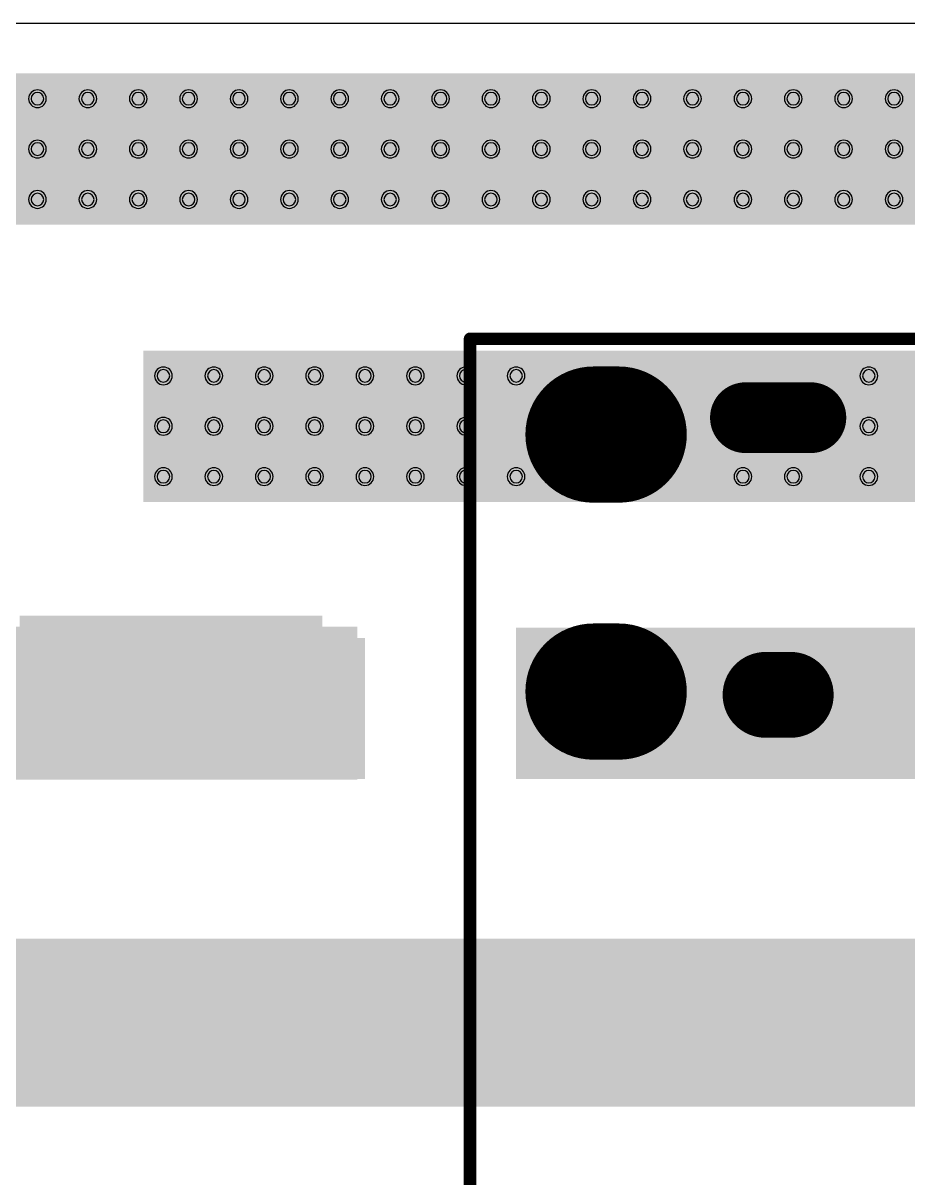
# Model space of a CAD drawing. Header units: inches. Extents: x 32166 to 34772, y 2386 to 4229.
# Drawn here: x 33403.9 to 33479.7, y 3173.1 to 3272.1 of the extents above; entities that cross this region are included whole.
import ezdxf

# ---------------------------------------------------------------- set-up
doc = ezdxf.new("R2010")
doc.units = ezdxf.units.IN
doc.header["$LTSCALE"] = 0.64311
doc.header["$MEASUREMENT"] = 0
for name, color, linetype in [('BOTTOMLAYER', 5, 'CONTINUOUS'), ('BOTTOMOVERLAY', 54, 'CONTINUOUS'), ('BOTTOMSOLDER', 6, 'CONTINUOUS'), ('KEEPOUTLAYER', 6, 'CONTINUOUS'), ('MULTILAYER', 9, 'CONTINUOUS')]:
    doc.layers.add(name, color=color, linetype=linetype)

msp = doc.modelspace()

# ---------------------------------------------------------------- linework, layer by layer
at = {"layer": 'BOTTOMLAYER'}
for points, const_width in [([(33452.76, 3236.776), (33454.92, 3236.776)], 10.8), ([(33471.399, 3238.225), (33465.783, 3238.225)], 5.184), ([(33452.759, 3214.745), (33454.919, 3214.745)], 10.8), ([(33469.671, 3214.465), (33467.511, 3214.465)], 6.48)]:
    msp.add_lwpolyline(points, dxfattribs=dict(at, const_width=const_width))
for points, const_width in [([(33455.46, 3236.776, 1), (33450.06, 3236.776, 1)], 5.4), ([(33457.62, 3236.776, 1), (33452.22, 3236.776, 1)], 5.4), ([(33465.783, 3239.521, 1), (33465.783, 3236.929, 1)], 2.592), ([(33471.399, 3239.521, 1), (33471.399, 3236.929, 1)], 2.592), ([(33455.459, 3214.745, 1), (33450.059, 3214.745, 1)], 5.4), ([(33457.619, 3214.745, 1), (33452.219, 3214.745, 1)], 5.4), ([(33467.511, 3216.085, 1), (33467.511, 3212.845, 1)], 3.24), ([(33469.671, 3216.085, 1), (33469.671, 3212.845, 1)], 3.24)]:
    msp.add_lwpolyline(points, format="xyb", close=True, dxfattribs=dict(at, const_width=const_width))
for centre, start, end in [((33405.087, 3265.57), 0, 180), ((33409.407, 3265.57), 0, 180), ((33413.727, 3265.57), 0, 180), ((33418.047, 3265.57), 0, 180), ((33422.367, 3265.57), 0, 180), ((33426.687, 3265.57), 0, 180), ((33431.007, 3265.57), 0, 180), ((33435.327, 3265.57), 0, 180), ((33439.647, 3265.57), 0, 180), ((33443.967, 3265.57), 0, 180), ((33448.287, 3265.57), 0, 180), ((33452.607, 3265.57), 0, 180), ((33456.927, 3265.57), 0, 180), ((33461.247, 3265.57), 0, 180), ((33465.567, 3265.57), 0, 180), ((33469.887, 3265.57), 0, 180), ((33474.207, 3265.57), 0, 180), ((33478.527, 3265.57), 0, 180), ((33405.087, 3265.57), 180, 0), ((33409.407, 3265.57), 180, 0), ((33413.727, 3265.57), 180, 0), ((33418.047, 3265.57), 180, 0), ((33422.367, 3265.57), 180, 0), ((33426.687, 3265.57), 180, 0), ((33431.007, 3265.57), 180, 0), ((33435.327, 3265.57), 180, 0), ((33439.647, 3265.57), 180, 0), ((33443.967, 3265.57), 180, 0), ((33448.287, 3265.57), 180, 0), ((33452.607, 3265.57), 180, 0), ((33456.927, 3265.57), 180, 0), ((33461.247, 3265.57), 180, 0), ((33465.567, 3265.57), 180, 0), ((33469.887, 3265.57), 180, 0), ((33474.207, 3265.57), 180, 0), ((33478.527, 3265.57), 180, 0), ((33405.087, 3261.25), 0, 180), ((33405.087, 3261.25), 180, 0), ((33409.407, 3261.25), 0, 180), ((33409.407, 3261.25), 180, 0), ((33413.727, 3261.25), 0, 180), ((33413.727, 3261.25), 180, 0), ((33418.047, 3261.25), 0, 180), ((33418.047, 3261.25), 180, 0), ((33422.367, 3261.25), 0, 180), ((33422.367, 3261.25), 180, 0), ((33426.687, 3261.25), 0, 180), ((33426.687, 3261.25), 180, 0), ((33431.007, 3261.25), 0, 180), ((33431.007, 3261.25), 180, 0), ((33435.327, 3261.25), 0, 180), ((33435.327, 3261.25), 180, 0), ((33439.647, 3261.25), 0, 180), ((33439.647, 3261.25), 180, 0), ((33443.967, 3261.25), 0, 180), ((33443.967, 3261.25), 180, 0), ((33448.287, 3261.25), 0, 180), ((33448.287, 3261.25), 180, 0), ((33452.607, 3261.25), 0, 180), ((33452.607, 3261.25), 180, 0), ((33456.927, 3261.25), 0, 180), ((33456.927, 3261.25), 180, 0), ((33461.247, 3261.25), 0, 180), ((33461.247, 3261.25), 180, 0), ((33465.567, 3261.25), 0, 180), ((33465.567, 3261.25), 180, 0), ((33469.887, 3261.25), 0, 180), ((33469.887, 3261.25), 180, 0), ((33474.207, 3261.25), 0, 180), ((33474.207, 3261.25), 180, 0), ((33478.527, 3261.25), 0, 180), ((33478.527, 3261.25), 180, 0), ((33405.087, 3256.93), 0, 180), ((33405.087, 3256.93), 180, 0), ((33409.407, 3256.93), 0, 180), ((33409.407, 3256.93), 180, 0), ((33413.727, 3256.93), 0, 180), ((33413.727, 3256.93), 180, 0), ((33418.047, 3256.93), 0, 180), ((33418.047, 3256.93), 180, 0), ((33422.367, 3256.93), 0, 180), ((33422.367, 3256.93), 180, 0), ((33426.687, 3256.93), 0, 180), ((33426.687, 3256.93), 180, 0), ((33431.007, 3256.93), 0, 180), ((33431.007, 3256.93), 180, 0), ((33435.327, 3256.93), 0, 180), ((33435.327, 3256.93), 180, 0), ((33439.647, 3256.93), 0, 180), ((33439.647, 3256.93), 180, 0), ((33443.967, 3256.93), 0, 180), ((33443.967, 3256.93), 180, 0), ((33448.287, 3256.93), 0, 180), ((33448.287, 3256.93), 180, 0), ((33452.607, 3256.93), 0, 180), ((33452.607, 3256.93), 180, 0), ((33456.927, 3256.93), 0, 180), ((33456.927, 3256.93), 180, 0), ((33461.247, 3256.93), 0, 180), ((33461.247, 3256.93), 180, 0), ((33465.567, 3256.93), 0, 180), ((33465.567, 3256.93), 180, 0), ((33469.887, 3256.93), 0, 180), ((33469.887, 3256.93), 180, 0), ((33474.207, 3256.93), 0, 180), ((33474.207, 3256.93), 180, 0), ((33478.527, 3256.93), 0, 180), ((33478.527, 3256.93), 180, 0), ((33415.887, 3241.81), 0, 180), ((33420.207, 3241.81), 0, 180), ((33424.527, 3241.81), 0, 180), ((33428.847, 3241.81), 0, 180), ((33433.167, 3241.81), 0, 180), ((33437.487, 3241.81), 0, 180), ((33441.807, 3241.81), 0, 180), ((33446.127, 3241.81), 0, 180), ((33476.367, 3241.81), 0, 180), ((33415.887, 3241.81), 180, 0), ((33420.207, 3241.81), 180, 0), ((33424.527, 3241.81), 180, 0), ((33428.847, 3241.81), 180, 0), ((33433.167, 3241.81), 180, 0), ((33437.487, 3241.81), 180, 0), ((33441.807, 3241.81), 180, 0), ((33446.127, 3241.81), 180, 0), ((33476.367, 3241.81), 180, 0), ((33415.887, 3237.49), 0, 180), ((33415.887, 3237.49), 180, 0), ((33420.207, 3237.49), 0, 180), ((33420.207, 3237.49), 180, 0), ((33424.527, 3237.49), 0, 180), ((33424.527, 3237.49), 180, 0), ((33428.847, 3237.49), 0, 180), ((33428.847, 3237.49), 180, 0), ((33433.167, 3237.49), 0, 180), ((33433.167, 3237.49), 180, 0), ((33437.487, 3237.49), 0, 180), ((33437.487, 3237.49), 180, 0), ((33441.807, 3237.49), 0, 180), ((33441.807, 3237.49), 180, 0), ((33476.367, 3237.49), 0, 180), ((33476.367, 3237.49), 180, 0), ((33415.887, 3233.17), 0, 180), ((33415.887, 3233.17), 180, 0), ((33420.207, 3233.17), 0, 180), ((33420.207, 3233.17), 180, 0), ((33424.527, 3233.17), 0, 180), ((33424.527, 3233.17), 180, 0), ((33428.847, 3233.17), 0, 180), ((33428.847, 3233.17), 180, 0), ((33433.167, 3233.17), 0, 180), ((33433.167, 3233.17), 180, 0), ((33437.487, 3233.17), 0, 180), ((33437.487, 3233.17), 180, 0), ((33441.807, 3233.17), 0, 180), ((33441.807, 3233.17), 180, 0), ((33446.127, 3233.17), 0, 180), ((33446.127, 3233.17), 180, 0), ((33465.567, 3233.17), 0, 180), ((33465.567, 3233.17), 180, 0), ((33469.887, 3233.17), 0, 180), ((33469.887, 3233.17), 180, 0), ((33476.367, 3233.17), 0, 180), ((33476.367, 3233.17), 180, 0)]:
    msp.add_arc(centre, 0.54, start, end, dxfattribs=at)
for points in [[(33141.567, 3254.77), (33614.607, 3254.77), (33141.567, 3267.73), (33614.607, 3267.73)], [(33414.159, 3231.01), (33498.183, 3231.01), (33414.159, 3243.97), (33498.183, 3243.97)], [(33429.069, 3220.818), (33404.013, 3220.818), (33429.069, 3212.178), (33404.013, 3212.178)], [(33392.386, 3207.207), (33432.519, 3207.207), (33392.386, 3220.297), (33432.519, 3220.297)], [(33446.127, 3207.25), (33523.887, 3207.25), (33446.127, 3220.21), (33523.887, 3220.21)], [(33374.415, 3179.17), (33552.356, 3179.17), (33374.415, 3193.556), (33552.356, 3193.556)]]:
    msp.add_solid(points, dxfattribs=at)
at = {"layer": 'BOTTOMOVERLAY', "const_width": 1.08}
for points in [[(33442.176, 3119.704), (33442.176, 3244.984)], [(33442.176, 3244.984), (33498.336, 3244.984)]]:
    msp.add_lwpolyline(points, dxfattribs=at)
at = {"layer": 'BOTTOMOVERLAY', "const_width": 0.54}
msp.add_lwpolyline([(33442.446, 3244.984, 1), (33441.906, 3244.984, 1)], format="xyb", close=True, dxfattribs=at)
msp.add_lwpolyline([(33442.446, 3244.984, 1), (33441.906, 3244.984, 1)], format="xyb", close=True, dxfattribs=at)
at = {"layer": 'BOTTOMSOLDER'}
for points, const_width in [([(33452.76, 3236.776), (33454.92, 3236.776)], 11.678), ([(33471.399, 3238.225), (33465.783, 3238.225)], 6.062), ([(33452.759, 3214.745), (33454.919, 3214.745)], 11.678), ([(33469.671, 3214.465), (33467.511, 3214.465)], 7.358)]:
    msp.add_lwpolyline(points, dxfattribs=dict(at, const_width=const_width))
for points, const_width in [([(33455.679, 3236.776, 1), (33449.84, 3236.776, 1)], 5.839), ([(33457.839, 3236.776, 1), (33452, 3236.776, 1)], 5.839), ([(33465.783, 3239.74, 1), (33465.783, 3236.709, 1)], 3.031), ([(33471.399, 3239.74, 1), (33471.399, 3236.709, 1)], 3.031), ([(33455.679, 3214.745, 1), (33449.84, 3214.745, 1)], 5.839), ([(33457.839, 3214.745, 1), (33452, 3214.745, 1)], 5.839), ([(33467.511, 3216.304, 1), (33467.511, 3212.625, 1)], 3.679), ([(33469.671, 3216.304, 1), (33469.671, 3212.625, 1)], 3.679)]:
    msp.add_lwpolyline(points, format="xyb", close=True, dxfattribs=dict(at, const_width=const_width))
for centre, start, end in [((33405.087, 3265.57), 0, 180), ((33409.407, 3265.57), 0, 180), ((33413.727, 3265.57), 0, 180), ((33418.047, 3265.57), 0, 180), ((33422.367, 3265.57), 0, 180), ((33426.687, 3265.57), 0, 180), ((33431.007, 3265.57), 0, 180), ((33435.327, 3265.57), 0, 180), ((33439.647, 3265.57), 0, 180), ((33443.967, 3265.57), 0, 180), ((33448.287, 3265.57), 0, 180), ((33452.607, 3265.57), 0, 180), ((33456.927, 3265.57), 0, 180), ((33461.247, 3265.57), 0, 180), ((33465.567, 3265.57), 0, 180), ((33469.887, 3265.57), 0, 180), ((33474.207, 3265.57), 0, 180), ((33478.527, 3265.57), 0, 180), ((33405.087, 3265.57), 180, 0), ((33409.407, 3265.57), 180, 0), ((33413.727, 3265.57), 180, 0), ((33418.047, 3265.57), 180, 0), ((33422.367, 3265.57), 180, 0), ((33426.687, 3265.57), 180, 0), ((33431.007, 3265.57), 180, 0), ((33435.327, 3265.57), 180, 0), ((33439.647, 3265.57), 180, 0), ((33443.967, 3265.57), 180, 0), ((33448.287, 3265.57), 180, 0), ((33452.607, 3265.57), 180, 0), ((33456.927, 3265.57), 180, 0), ((33461.247, 3265.57), 180, 0), ((33465.567, 3265.57), 180, 0), ((33469.887, 3265.57), 180, 0), ((33474.207, 3265.57), 180, 0), ((33478.527, 3265.57), 180, 0), ((33405.087, 3261.25), 0, 180), ((33409.407, 3261.25), 0, 180), ((33413.727, 3261.25), 0, 180), ((33418.047, 3261.25), 0, 180), ((33422.367, 3261.25), 0, 180), ((33426.687, 3261.25), 0, 180), ((33431.007, 3261.25), 0, 180), ((33435.327, 3261.25), 0, 180), ((33439.647, 3261.25), 0, 180), ((33443.967, 3261.25), 0, 180), ((33448.287, 3261.25), 0, 180), ((33452.607, 3261.25), 0, 180), ((33456.927, 3261.25), 0, 180), ((33461.247, 3261.25), 0, 180), ((33465.567, 3261.25), 0, 180), ((33469.887, 3261.25), 0, 180), ((33474.207, 3261.25), 0, 180), ((33478.527, 3261.25), 0, 180), ((33405.087, 3261.25), 180, 0), ((33409.407, 3261.25), 180, 0), ((33413.727, 3261.25), 180, 0), ((33418.047, 3261.25), 180, 0), ((33422.367, 3261.25), 180, 0), ((33426.687, 3261.25), 180, 0), ((33431.007, 3261.25), 180, 0), ((33435.327, 3261.25), 180, 0), ((33439.647, 3261.25), 180, 0), ((33443.967, 3261.25), 180, 0), ((33448.287, 3261.25), 180, 0), ((33452.607, 3261.25), 180, 0), ((33456.927, 3261.25), 180, 0), ((33461.247, 3261.25), 180, 0), ((33465.567, 3261.25), 180, 0), ((33469.887, 3261.25), 180, 0), ((33474.207, 3261.25), 180, 0), ((33478.527, 3261.25), 180, 0), ((33405.087, 3256.93), 0, 180), ((33405.087, 3256.93), 180, 0), ((33409.407, 3256.93), 0, 180), ((33409.407, 3256.93), 180, 0), ((33413.727, 3256.93), 0, 180), ((33413.727, 3256.93), 180, 0), ((33418.047, 3256.93), 0, 180), ((33418.047, 3256.93), 180, 0), ((33422.367, 3256.93), 0, 180), ((33422.367, 3256.93), 180, 0), ((33426.687, 3256.93), 0, 180), ((33426.687, 3256.93), 180, 0), ((33431.007, 3256.93), 0, 180), ((33431.007, 3256.93), 180, 0), ((33435.327, 3256.93), 0, 180), ((33435.327, 3256.93), 180, 0), ((33439.647, 3256.93), 0, 180), ((33439.647, 3256.93), 180, 0), ((33443.967, 3256.93), 0, 180), ((33443.967, 3256.93), 180, 0), ((33448.287, 3256.93), 0, 180), ((33448.287, 3256.93), 180, 0), ((33452.607, 3256.93), 0, 180), ((33452.607, 3256.93), 180, 0), ((33456.927, 3256.93), 0, 180), ((33456.927, 3256.93), 180, 0), ((33461.247, 3256.93), 0, 180), ((33461.247, 3256.93), 180, 0), ((33465.567, 3256.93), 0, 180), ((33465.567, 3256.93), 180, 0), ((33469.887, 3256.93), 0, 180), ((33469.887, 3256.93), 180, 0), ((33474.207, 3256.93), 0, 180), ((33474.207, 3256.93), 180, 0), ((33478.527, 3256.93), 0, 180), ((33478.527, 3256.93), 180, 0), ((33415.887, 3241.81), 0, 180), ((33420.207, 3241.81), 0, 180), ((33424.527, 3241.81), 0, 180), ((33428.847, 3241.81), 0, 180), ((33433.167, 3241.81), 0, 180), ((33437.487, 3241.81), 0, 180), ((33441.807, 3241.81), 0, 180), ((33446.127, 3241.81), 0, 180), ((33476.367, 3241.81), 0, 180), ((33415.887, 3241.81), 180, 0), ((33420.207, 3241.81), 180, 0), ((33424.527, 3241.81), 180, 0), ((33428.847, 3241.81), 180, 0), ((33433.167, 3241.81), 180, 0), ((33437.487, 3241.81), 180, 0), ((33441.807, 3241.81), 180, 0), ((33446.127, 3241.81), 180, 0), ((33476.367, 3241.81), 180, 0), ((33415.887, 3237.49), 0, 180), ((33420.207, 3237.49), 0, 180), ((33424.527, 3237.49), 0, 180), ((33428.847, 3237.49), 0, 180), ((33433.167, 3237.49), 0, 180), ((33437.487, 3237.49), 0, 180), ((33441.807, 3237.49), 0, 180), ((33476.367, 3237.49), 0, 180), ((33415.887, 3237.49), 180, 0), ((33420.207, 3237.49), 180, 0), ((33424.527, 3237.49), 180, 0), ((33428.847, 3237.49), 180, 0), ((33433.167, 3237.49), 180, 0), ((33437.487, 3237.49), 180, 0), ((33441.807, 3237.49), 180, 0), ((33476.367, 3237.49), 180, 0), ((33415.887, 3233.17), 0, 180), ((33415.887, 3233.17), 180, 0), ((33420.207, 3233.17), 0, 180), ((33420.207, 3233.17), 180, 0), ((33424.527, 3233.17), 0, 180), ((33424.527, 3233.17), 180, 0), ((33428.847, 3233.17), 0, 180), ((33428.847, 3233.17), 180, 0), ((33433.167, 3233.17), 0, 180), ((33433.167, 3233.17), 180, 0), ((33437.487, 3233.17), 0, 180), ((33437.487, 3233.17), 180, 0), ((33441.807, 3233.17), 0, 180), ((33441.807, 3233.17), 180, 0), ((33446.127, 3233.17), 0, 180), ((33446.127, 3233.17), 180, 0), ((33465.567, 3233.17), 0, 180), ((33465.567, 3233.17), 180, 0), ((33469.887, 3233.17), 0, 180), ((33469.887, 3233.17), 180, 0), ((33476.367, 3233.17), 0, 180), ((33476.367, 3233.17), 180, 0)]:
    msp.add_arc(centre, 0.759, start, end, dxfattribs=at)
for points in [[(33141.567, 3255.202), (33614.607, 3255.202), (33141.567, 3267.73), (33614.607, 3267.73)], [(33429.508, 3221.257), (33403.574, 3221.257), (33429.508, 3211.739), (33403.574, 3211.739)], [(33392.127, 3207.25), (33433.167, 3207.25), (33392.127, 3219.346), (33433.167, 3219.346)], [(33446.127, 3207.25), (33524.751, 3207.25), (33446.127, 3219.778), (33524.751, 3219.778)], [(33376.748, 3179.775), (33551.146, 3179.775), (33376.748, 3192.303), (33551.146, 3192.303)]]:
    msp.add_solid(points, dxfattribs=at)
at = {"layer": 'KEEPOUTLAYER'}
msp.add_line((32893.167, 3272.05), (34340.368, 3272.05), dxfattribs=at)
at = {"layer": 'MULTILAYER'}
for points, const_width in [([(33452.76, 3236.776), (33454.92, 3236.776)], 10.8), ([(33471.399, 3238.225), (33465.783, 3238.225)], 5.184), ([(33452.759, 3214.745), (33454.919, 3214.745)], 10.8), ([(33469.671, 3214.465), (33467.511, 3214.465)], 6.48)]:
    msp.add_lwpolyline(points, dxfattribs=dict(at, const_width=const_width))
for points, const_width in [([(33455.46, 3236.776, 1), (33450.06, 3236.776, 1)], 5.4), ([(33457.62, 3236.776, 1), (33452.22, 3236.776, 1)], 5.4), ([(33465.783, 3239.521, 1), (33465.783, 3236.929, 1)], 2.592), ([(33471.399, 3239.521, 1), (33471.399, 3236.929, 1)], 2.592), ([(33455.459, 3214.745, 1), (33450.059, 3214.745, 1)], 5.4), ([(33457.619, 3214.745, 1), (33452.219, 3214.745, 1)], 5.4), ([(33467.511, 3216.085, 1), (33467.511, 3212.845, 1)], 3.24), ([(33469.671, 3216.085, 1), (33469.671, 3212.845, 1)], 3.24)]:
    msp.add_lwpolyline(points, format="xyb", close=True, dxfattribs=dict(at, const_width=const_width))
for centre, start, end in [((33405.087, 3265.57), 0, 180), ((33409.407, 3265.57), 0, 180), ((33413.727, 3265.57), 0, 180), ((33418.047, 3265.57), 0, 180), ((33422.367, 3265.57), 0, 180), ((33426.687, 3265.57), 0, 180), ((33431.007, 3265.57), 0, 180), ((33435.327, 3265.57), 0, 180), ((33439.647, 3265.57), 0, 180), ((33443.967, 3265.57), 0, 180), ((33448.287, 3265.57), 0, 180), ((33452.607, 3265.57), 0, 180), ((33456.927, 3265.57), 0, 180), ((33461.247, 3265.57), 0, 180), ((33465.567, 3265.57), 0, 180), ((33469.887, 3265.57), 0, 180), ((33474.207, 3265.57), 0, 180), ((33478.527, 3265.57), 0, 180), ((33405.087, 3265.57), 180, 0), ((33409.407, 3265.57), 180, 0), ((33413.727, 3265.57), 180, 0), ((33418.047, 3265.57), 180, 0), ((33422.367, 3265.57), 180, 0), ((33426.687, 3265.57), 180, 0), ((33431.007, 3265.57), 180, 0), ((33435.327, 3265.57), 180, 0), ((33439.647, 3265.57), 180, 0), ((33443.967, 3265.57), 180, 0), ((33448.287, 3265.57), 180, 0), ((33452.607, 3265.57), 180, 0), ((33456.927, 3265.57), 180, 0), ((33461.247, 3265.57), 180, 0), ((33465.567, 3265.57), 180, 0), ((33469.887, 3265.57), 180, 0), ((33474.207, 3265.57), 180, 0), ((33478.527, 3265.57), 180, 0), ((33405.087, 3261.25), 0, 180), ((33405.087, 3261.25), 180, 0), ((33409.407, 3261.25), 0, 180), ((33409.407, 3261.25), 180, 0), ((33413.727, 3261.25), 0, 180), ((33413.727, 3261.25), 180, 0), ((33418.047, 3261.25), 0, 180), ((33418.047, 3261.25), 180, 0), ((33422.367, 3261.25), 0, 180), ((33422.367, 3261.25), 180, 0), ((33426.687, 3261.25), 0, 180), ((33426.687, 3261.25), 180, 0), ((33431.007, 3261.25), 0, 180), ((33431.007, 3261.25), 180, 0), ((33435.327, 3261.25), 0, 180), ((33435.327, 3261.25), 180, 0), ((33439.647, 3261.25), 0, 180), ((33439.647, 3261.25), 180, 0), ((33443.967, 3261.25), 0, 180), ((33443.967, 3261.25), 180, 0), ((33448.287, 3261.25), 0, 180), ((33448.287, 3261.25), 180, 0), ((33452.607, 3261.25), 0, 180), ((33452.607, 3261.25), 180, 0), ((33456.927, 3261.25), 0, 180), ((33456.927, 3261.25), 180, 0), ((33461.247, 3261.25), 0, 180), ((33461.247, 3261.25), 180, 0), ((33465.567, 3261.25), 0, 180), ((33465.567, 3261.25), 180, 0), ((33469.887, 3261.25), 0, 180), ((33469.887, 3261.25), 180, 0), ((33474.207, 3261.25), 0, 180), ((33474.207, 3261.25), 180, 0), ((33478.527, 3261.25), 0, 180), ((33478.527, 3261.25), 180, 0), ((33405.087, 3256.93), 0, 180), ((33405.087, 3256.93), 180, 0), ((33409.407, 3256.93), 0, 180), ((33409.407, 3256.93), 180, 0), ((33413.727, 3256.93), 0, 180), ((33413.727, 3256.93), 180, 0), ((33418.047, 3256.93), 0, 180), ((33418.047, 3256.93), 180, 0), ((33422.367, 3256.93), 0, 180), ((33422.367, 3256.93), 180, 0), ((33426.687, 3256.93), 0, 180), ((33426.687, 3256.93), 180, 0), ((33431.007, 3256.93), 0, 180), ((33431.007, 3256.93), 180, 0), ((33435.327, 3256.93), 0, 180), ((33435.327, 3256.93), 180, 0), ((33439.647, 3256.93), 0, 180), ((33439.647, 3256.93), 180, 0), ((33443.967, 3256.93), 0, 180), ((33443.967, 3256.93), 180, 0), ((33448.287, 3256.93), 0, 180), ((33448.287, 3256.93), 180, 0), ((33452.607, 3256.93), 0, 180), ((33452.607, 3256.93), 180, 0), ((33456.927, 3256.93), 0, 180), ((33456.927, 3256.93), 180, 0), ((33461.247, 3256.93), 0, 180), ((33461.247, 3256.93), 180, 0), ((33465.567, 3256.93), 0, 180), ((33465.567, 3256.93), 180, 0), ((33469.887, 3256.93), 0, 180), ((33469.887, 3256.93), 180, 0), ((33474.207, 3256.93), 0, 180), ((33474.207, 3256.93), 180, 0), ((33478.527, 3256.93), 0, 180), ((33478.527, 3256.93), 180, 0), ((33415.887, 3241.81), 0, 180), ((33420.207, 3241.81), 0, 180), ((33424.527, 3241.81), 0, 180), ((33428.847, 3241.81), 0, 180), ((33433.167, 3241.81), 0, 180), ((33437.487, 3241.81), 0, 180), ((33441.807, 3241.81), 0, 180), ((33446.127, 3241.81), 0, 180), ((33476.367, 3241.81), 0, 180), ((33415.887, 3241.81), 180, 0), ((33420.207, 3241.81), 180, 0), ((33424.527, 3241.81), 180, 0), ((33428.847, 3241.81), 180, 0), ((33433.167, 3241.81), 180, 0), ((33437.487, 3241.81), 180, 0), ((33441.807, 3241.81), 180, 0), ((33446.127, 3241.81), 180, 0), ((33476.367, 3241.81), 180, 0), ((33415.887, 3237.49), 0, 180), ((33415.887, 3237.49), 180, 0), ((33420.207, 3237.49), 0, 180), ((33420.207, 3237.49), 180, 0), ((33424.527, 3237.49), 0, 180), ((33424.527, 3237.49), 180, 0), ((33428.847, 3237.49), 0, 180), ((33428.847, 3237.49), 180, 0), ((33433.167, 3237.49), 0, 180), ((33433.167, 3237.49), 180, 0), ((33437.487, 3237.49), 0, 180), ((33437.487, 3237.49), 180, 0), ((33441.807, 3237.49), 0, 180), ((33441.807, 3237.49), 180, 0), ((33476.367, 3237.49), 0, 180), ((33476.367, 3237.49), 180, 0), ((33415.887, 3233.17), 0, 180), ((33415.887, 3233.17), 180, 0), ((33420.207, 3233.17), 0, 180), ((33420.207, 3233.17), 180, 0), ((33424.527, 3233.17), 0, 180), ((33424.527, 3233.17), 180, 0), ((33428.847, 3233.17), 0, 180), ((33428.847, 3233.17), 180, 0), ((33433.167, 3233.17), 0, 180), ((33433.167, 3233.17), 180, 0), ((33437.487, 3233.17), 0, 180), ((33437.487, 3233.17), 180, 0), ((33441.807, 3233.17), 0, 180), ((33441.807, 3233.17), 180, 0), ((33446.127, 3233.17), 0, 180), ((33446.127, 3233.17), 180, 0), ((33465.567, 3233.17), 0, 180), ((33465.567, 3233.17), 180, 0), ((33469.887, 3233.17), 0, 180), ((33469.887, 3233.17), 180, 0), ((33476.367, 3233.17), 0, 180), ((33476.367, 3233.17), 180, 0)]:
    msp.add_arc(centre, 0.54, start, end, dxfattribs=at)
msp.add_solid([(33429.069, 3220.818), (33404.013, 3220.818), (33429.069, 3212.178), (33404.013, 3212.178)], dxfattribs=at)

doc.saveas('drawing.dxf')
